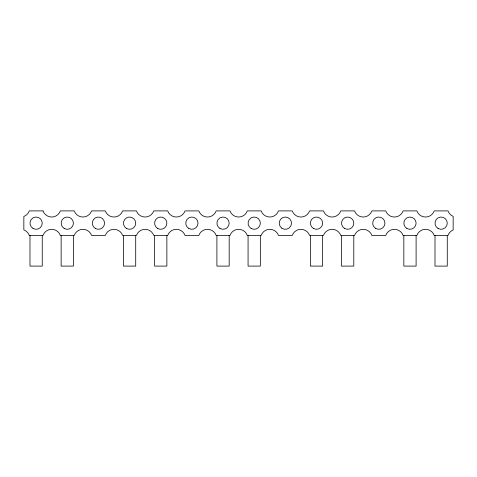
<?xml version="1.0" encoding="UTF-8"?>
<svg xmlns="http://www.w3.org/2000/svg" width="477" height="477" viewBox="0 0 477 477"><rect width="100%" height="100%" fill="white"/><g stroke="black" fill="none" stroke-linecap="round" stroke-linejoin="round"><path stroke-width="0.72" d="M447.265 235.435L447.265 266.1L434.994 266.1L434.994 235.435M416.105 235.435L416.105 266.1L403.84 266.1L403.84 235.435M353.797 235.435L353.797 266.1L341.532 266.1L341.532 235.435M322.643 235.435L322.643 266.1L310.378 266.1L310.378 235.435M260.335 235.435L260.335 266.1L248.07 266.1L248.07 235.435M229.181 235.435L229.181 266.1L216.91 266.1L216.91 235.435M166.867 235.435L166.867 266.1L154.602 266.1L154.602 235.435M135.712 235.435L135.712 266.1L123.448 266.1L123.448 235.435M73.404 235.435L73.404 266.1L61.139 266.1L61.139 235.435M42.25 235.435L42.25 266.1L29.985 266.1L29.985 235.435M43.013 210.9L29.27 210.9A9.2 9.2 0 0 1 23.85 216.439L23.85 229.896A9.2 9.2 0 0 1 29.27 235.435L43.013 235.435A9.2 9.2 0 0 1 60.358 235.435L74.245 235.435A9.2 9.2 0 0 1 91.59 235.435L105.298 235.435A9.2 9.2 0 0 1 122.643 235.435L136.422 235.435A9.2 9.2 0 0 1 153.767 235.435L167.683 235.435A9.2 9.2 0 0 1 185.028 235.435L198.831 235.435A9.2 9.2 0 0 1 216.176 235.435L229.968 235.435A9.2 9.2 0 0 1 247.313 235.435L261.14 235.435A9.2 9.2 0 0 1 278.485 235.435L292.24 235.435A9.2 9.2 0 0 1 309.591 235.435L323.43 235.435A9.2 9.2 0 0 1 340.775 235.435L354.542 235.435A9.2 9.2 0 0 1 371.887 235.435L385.744 235.435A9.2 9.2 0 0 1 403.089 235.435L416.88 235.435A9.2 9.2 0 0 1 434.225 235.435L448.016 235.435A9.2 9.2 0 0 1 453.15 230.009L453.15 216.325A9.2 9.2 0 0 1 448.016 210.9L434.225 210.9A9.2 9.2 0 0 1 416.88 210.9L403.089 210.9A9.2 9.2 0 0 1 385.744 210.9L371.887 210.9A9.2 9.2 0 0 1 354.542 210.9L340.775 210.9A9.2 9.2 0 0 1 323.43 210.9L309.591 210.9A9.2 9.2 0 0 1 292.24 210.9L278.485 210.9A9.2 9.2 0 0 1 261.14 210.9L247.313 210.9A9.2 9.2 0 0 1 229.968 210.9L216.176 210.9A9.2 9.2 0 0 1 198.831 210.9L185.028 210.9A9.2 9.2 0 0 1 167.683 210.9L153.767 210.9A9.2 9.2 0 0 1 136.422 210.9L122.643 210.9A9.2 9.2 0 0 1 105.298 210.9L91.59 210.9A9.2 9.2 0 0 1 74.245 210.9L60.358 210.9A9.2 9.2 0 0 1 43.013 210.9M33.05 228.477A6.135 6.135 0 0 0 42.25 223.17A6.135 6.135 0 0 0 33.05 217.858A6.135 6.135 0 0 0 33.05 228.477M64.204 228.477A6.135 6.135 0 0 0 73.404 223.17A6.135 6.135 0 0 0 64.204 217.858A6.135 6.135 0 0 0 64.204 228.477M126.512 228.477A6.135 6.135 0 0 0 135.712 223.17A6.135 6.135 0 0 0 126.512 217.858A6.135 6.135 0 0 0 126.512 228.477M157.666 228.477A6.135 6.135 0 0 0 166.867 223.17A6.135 6.135 0 0 0 157.666 217.858A6.135 6.135 0 0 0 157.666 228.477M219.98 228.477A6.135 6.135 0 0 0 229.181 223.17A6.135 6.135 0 0 0 219.98 217.858A6.135 6.135 0 0 0 219.98 228.477M251.135 228.477A6.135 6.135 0 0 0 260.335 223.17A6.135 6.135 0 0 0 251.135 217.858A6.135 6.135 0 0 0 251.135 228.477M313.443 228.477A6.135 6.135 0 0 0 322.643 223.17A6.135 6.135 0 0 0 313.443 217.858A6.135 6.135 0 0 0 313.443 228.477M344.597 228.477A6.135 6.135 0 0 0 353.797 223.17A6.135 6.135 0 0 0 344.597 217.858A6.135 6.135 0 0 0 344.597 228.477M406.911 228.477A6.135 6.135 0 0 0 416.105 223.17A6.135 6.135 0 0 0 406.911 217.858A6.135 6.135 0 0 0 406.911 228.477M438.065 228.477A6.135 6.135 0 0 0 447.265 223.17A6.135 6.135 0 0 0 438.065 217.858A6.135 6.135 0 0 0 438.065 228.477M95.358 228.477A6.135 6.135 0 0 0 104.558 223.17A6.135 6.135 0 0 0 95.358 217.858A6.135 6.135 0 0 0 95.358 228.477M188.826 228.477A6.135 6.135 0 0 0 198.021 223.17A6.135 6.135 0 0 0 188.826 217.858A6.135 6.135 0 0 0 188.826 228.477M281.824 228.185A6.135 6.135 0 0 0 291.465 223.719A6.135 6.135 0 0 0 282.778 217.601A6.135 6.135 0 0 0 281.824 228.185M375.751 228.477A6.135 6.135 0 0 0 384.951 223.17A6.135 6.135 0 0 0 375.751 217.858A6.135 6.135 0 0 0 375.751 228.477"/></g></svg>
